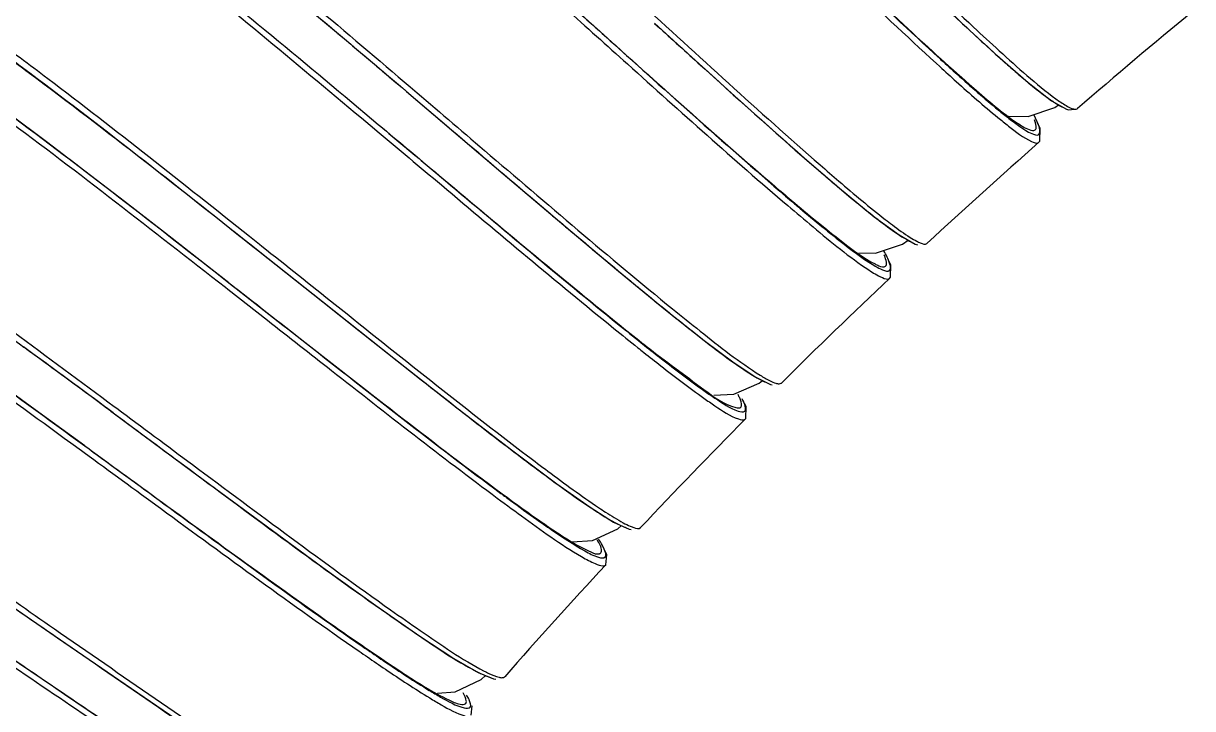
# Model space of a CAD drawing. Header units: millimetres. Extents: x 601 to 1195, y -13 to 407.
# Drawn here: x 970.55 to 985.53, y 297.9 to 306.69 of the extents above; entities that cross this region are included whole.
import ezdxf

# ---------------------------------------------------------------- set-up
doc = ezdxf.new("R2010")
doc.units = ezdxf.units.MM
doc.header["$LTSCALE"] = 0.1

msp = doc.modelspace()

# ---------------------------------------------------------------- linework, layer by layer
at = {"color": 7, "linetype": 'Continuous'}
for p, q in [((982.4533, 306.8011), (982.9988, 306.2973)), ((982.2891, 306.2354), (982.3045, 306.2212)), ((982.9988, 306.2973), (983.4214, 305.9283)), ((982.2418, 306.176), (982.2887, 306.1331)), ((983.4214, 305.9283), (983.7199, 305.6956)), ((975.4584, 305.8154), (975.4893, 305.7892)), ((975.4893, 305.7892), (976.6983, 304.7594)), ((975.4894, 305.7891), (975.9734, 305.377)), ((975.5073, 305.8713), (975.5374, 305.8457)), ((983.4219, 305.4921), (983.7604, 305.6069)), ((983.7604, 305.6069), (983.8111, 305.6432)), ((974.8844, 305.4741), (975.0509, 305.3344)), ((983.1702, 305.4992), (983.4219, 305.4921)), ((983.5745, 305.3403), (983.4953, 305.5169)), ((983.9362, 305.5779), (984.0501, 305.5925)), ((984.0501, 305.5925), (984.0519, 305.5939)), ((975.0509, 305.3344), (975.0842, 305.3065)), ((975.0986, 305.3912), (975.1317, 305.3635)), ((983.5714, 305.177), (983.5745, 305.3403)), ((983.5547, 305.1598), (983.5714, 305.177)), ((983.5547, 305.1598), (983.5585, 305.1626)), ((980.6505, 304.8787), (980.7071, 304.8295)), ((980.7071, 304.8295), (980.7435, 304.7979)), ((977.0467, 304.4633), (977.2983, 304.2499)), ((981.4489, 304.2091), (981.7669, 303.9744)), ((973.4475, 303.9599), (973.5787, 303.8554)), ((973.5787, 303.8554), (973.6073, 303.8326)), ((981.4675, 303.7395), (981.8133, 303.8573)), ((981.8133, 303.8573), (981.8835, 303.9096)), ((981.8682, 303.9145), (981.9026, 303.8966)), ((981.9026, 303.8966), (981.9305, 303.8838)), ((982.1249, 303.866), (982.1266, 303.8675)), ((973.561, 303.7747), (974.3822, 303.1218)), ((973.5627, 303.7734), (974.3879, 303.1173)), ((981.253, 303.7457), (981.4675, 303.7395)), ((981.6601, 303.5931), (981.6239, 303.6682)), ((978.1761, 303.5117), (978.7782, 303.0159)), ((981.659, 303.4322), (981.6601, 303.5931)), ((973.1855, 303.3625), (973.218, 303.337)), ((981.6452, 303.4173), (981.659, 303.4322)), ((981.6452, 303.4173), (981.6483, 303.4199)), ((973.1399, 303.304), (973.1731, 303.278)), ((973.1731, 303.278), (973.6797, 302.8808)), ((974.3822, 303.1218), (975.2987, 302.3941)), ((974.3879, 303.1173), (974.8483, 302.7513)), ((978.4668, 302.5921), (978.508, 302.5594)), ((979.655, 302.3357), (979.9319, 302.1512)), ((979.6502, 301.9353), (979.9754, 302.0745)), ((979.9754, 302.0745), (980.0176, 302.1096)), ((980.2593, 302.0755), (980.2611, 302.0771)), ((975.8335, 301.9722), (976.0255, 301.8216)), ((979.3948, 301.9226), (979.6502, 301.9353)), ((979.8082, 301.7761), (979.7644, 301.863)), ((971.3419, 301.2704), (970.7046, 301.7347)), ((971.6726, 301.7178), (971.7052, 301.6936)), ((971.7176, 301.7768), (971.7496, 301.753)), ((979.8046, 301.621), (979.8082, 301.7761)), ((979.7962, 301.6119), (979.8046, 301.621)), ((979.7962, 301.6119), (979.7982, 301.6136)), ((971.1632, 301.3091), (971.2984, 301.2103)), ((971.3419, 301.2704), (971.3422, 301.2702)), ((971.3422, 301.2702), (971.3774, 301.2445)), ((971.2984, 301.2103), (971.3338, 301.1845)), ((977.8102, 300.4844), (978.1112, 300.2956)), ((978.1651, 300.2075), (978.2125, 300.2493)), ((978.1968, 300.2539), (978.2355, 300.237)), ((978.4555, 300.2232), (978.4571, 300.2247)), ((977.5799, 300.0409), (977.8401, 300.0596)), ((977.8401, 300.0596), (978.1651, 300.2075)), ((978.0267, 299.8739), (977.963, 300.0107)), ((978.0112, 299.7468), (978.0267, 299.8739)), ((976.0657, 298.5474), (976.3755, 298.368)), ((976.0846, 298.121), (976.4139, 298.2763)), ((976.4139, 298.2763), (976.4708, 298.3291)), ((976.7157, 298.3111), (976.7171, 298.3126)), ((975.8555, 298.1017), (976.0846, 298.121)), ((976.2871, 297.82), (976.3012, 297.9381))]:
    msp.add_line(p, q, dxfattribs=at)
for points in [[(978.634, 306.6896), (978.9765, 306.3775), (979.7531, 305.6746), (980.4347, 305.0673)], [(973.1855, 303.3625), (972.8739, 303.6063), (972.362, 304.0057), (971.8493, 304.4034), (971.3426, 304.7933), (970.8488, 305.1691), (970.376, 305.5235), (969.932, 305.8496)], [(983.7199, 305.6956), (983.9111, 305.5859), (983.9362, 305.5779)], [(980.4347, 305.0673), (981.0042, 304.5743), (981.4489, 304.2091)], [(976.6983, 304.7594), (977.4765, 304.0991), (978.1761, 303.5117)], [(981.7669, 303.9744), (981.9747, 303.8588), (982.0016, 303.8502)], [(970.7046, 301.7347), (970.1599, 302.1295), (969.6193, 302.5183), (969.0909, 302.8944), (968.5831, 303.2506), (968.1053, 303.5791)], [(978.7782, 303.0159), (979.2724, 302.6225), (979.655, 302.3357)], [(975.2987, 302.3941), (976.1215, 301.7464), (976.8196, 301.2069)], [(979.9319, 302.1512), (980.1196, 302.0601), (980.1434, 302.0541)], [(971.7052, 301.6936), (972.7099, 300.9488), (973.5979, 300.2919), (974.3866, 299.7139), (975.0656, 299.2254)], [(976.8196, 301.2069), (977.383, 300.7855), (977.8102, 300.4844)], [(978.1112, 300.2956), (978.31, 300.2047), (978.3364, 300.1984)], [(969.919, 299.5523), (970.9466, 298.8431), (971.8582, 298.2153), (972.6677, 297.6631), (973.3633, 297.1976)], [(975.0656, 299.2254), (975.6287, 298.8336), (976.0657, 298.5474)], [(976.3755, 298.368), (976.5752, 298.2865), (976.6029, 298.2814)]]:
    msp.add_lwpolyline(points, dxfattribs=at)
for centre, radius, start, end in [((1018.1257, 344.7802), 52.1048, 226.54762, 227.13187), ((1034.1562, 247.7852), 76.5003, 129.470261, 130.916305), ((995.799, 320.4773), 19.1024, 228.18364, 228.48832), ((985.2564, 307.9156), 2.6979, 233.90485, 234.16849), ((1034.1562, 247.7852), 76.5003, 131.407145, 132.853189), ((1004.8268, 332.6384), 36.8116, 229.13875, 229.27821), ((1006.1062, 334.7845), 39.7931, 229.33866, 229.7337), ((986.2875, 310.3661), 7.8301, 232.24931, 232.42424), ((980.8614, 303.4048), 0.7801, 23.07427, 23.9252), ((1022.6182, 356.8403), 69.4191, 230.337289, 230.495517), ((1034.1562, 247.7852), 76.5003, 133.343811, 134.789855), ((1010.6346, 342.2796), 50.5613, 230.47695, 231.01591), ((1010.4842, 342.615), 51.3295, 230.90661, 231.3467), ((1008.3058, 340.0131), 47.8613, 230.96484, 231.43168), ((1005.7757, 337.0424), 43.9554, 231.08968, 231.60114), ((1145.1644, 517.1116), 273.7844, 231.531728, 231.794598), ((800.2524, 70.3545), 287.9477, 53.464756, 53.74135), ((801.2109, 71.1675), 286.7239, 53.513834, 53.797647), ((1003.4065, 333.7804), 40.0094, 231.35987, 231.49719), ((999.6968, 329.3887), 34.1814, 231.61798, 231.74088), ((978.909, 301.5215), 0.895, 25.62995, 27.11256), ((979.1021, 301.6138), 0.681, 23.48486, 25.65422), ((1034.1562, 247.7852), 76.5003, 135.280477, 136.726521), ((1000.6009, 332.3756), 39.2048, 232.91841, 233.07416), ((998.0811, 329.023), 35.0109, 233.07434, 233.22908), ((993.5014, 323.4683), 28.3393, 233.5566, 234.23312), ((1034.1562, 247.7852), 76.5001, 137.216889, 138.662933), ((997.2067, 330.8421), 39.2005, 235.23236, 235.42278), ((996.1007, 329.3575), 37.2745, 235.32024, 235.45275), ((975.8496, 297.8235), 0.4556, 24.90905, 26.14377)]:
    msp.add_arc(centre, radius, start, end, dxfattribs=at)
for points, knots in [([(979.1248, 309.249), (979.3729, 309.0109), (980.2892, 308.1304), (981.2045, 307.2486), (981.8831, 306.6171)], [0, 0, 0, 0, 0.270544, 1, 1, 1, 1]), ([(979.1545, 309.2205), (979.4445, 308.9416), (980.484, 307.9411), (981.5211, 306.9376), (982.2891, 306.2354)], [0, 0, 0, 0, 0.2788152, 1, 1, 1, 1]), ([(980.0175, 309.2575), (980.2672, 309.0129), (981.1637, 308.1349), (982.0604, 307.2567), (982.722, 306.6386)], [0, 0, 0, 0, 0.2785017, 1, 1, 1, 1]), ([(979.1033, 309.1668), (979.3929, 308.8883), (980.434, 307.8861), (981.4729, 306.8812), (982.2418, 306.176)], [0, 0, 0, 0, 0.278065, 1, 1, 1, 1]), ([(972.1155, 308.5727), (972.3571, 308.3867), (973.4984, 307.479), (974.6104, 306.5355), (975.4894, 305.7891)], [0, 0, 0, 0, 0.2091453, 1, 1, 1, 1]), ([(972.3217, 308.5258), (972.5561, 308.3407), (973.6309, 307.4713), (974.6833, 306.5749), (975.5073, 305.8713)], [0, 0, 0, 0, 0.2160941, 1, 1, 1, 1]), ([(972.3043, 308.4335), (972.5364, 308.251), (973.6006, 307.3938), (974.6425, 306.5095), (975.4584, 305.8154)], [0, 0, 0, 0, 0.216094, 1, 1, 1, 1]), ([(971.57, 308.1741), (971.8075, 307.9931), (972.9281, 307.1125), (974.0213, 306.1978), (974.8844, 305.4741)], [0, 0, 0, 0, 0.2095723, 1, 1, 1, 1]), ([(971.6177, 308.2273), (971.8654, 308.0396), (973.0432, 307.1156), (974.1901, 306.1536), (975.0986, 305.3912)], [0, 0, 0, 0, 0.2076326, 1, 1, 1, 1]), ([(977.5318, 307.7946), (977.8286, 307.5233), (978.8986, 306.5441), (979.9663, 305.5621), (980.7559, 304.8725)], [0, 0, 0, 0, 0.277237, 1, 1, 1, 1]), ([(977.0791, 307.3541), (977.3628, 307.0997), (978.3912, 306.1764), (979.418, 305.2507), (980.1775, 304.5985)], [0, 0, 0, 0, 0.275663, 1, 1, 1, 1]), ([(977.11, 307.3264), (977.4147, 307.0525), (978.5028, 306.074), (979.5882, 305.092), (980.3905, 304.4089)], [0, 0, 0, 0, 0.2799577, 1, 1, 1, 1]), ([(977.4962, 306.8793), (977.7604, 306.6415), (978.7037, 305.7931), (979.647, 304.9444), (980.3414, 304.3512)], [0, 0, 0, 0, 0.280179, 1, 1, 1, 1]), ([(978.6367, 306.6868), (978.8216, 306.5183), (979.489, 305.9114), (980.1586, 305.3067), (980.6505, 304.8787)], [0, 0, 0, 0, 0.277295, 1, 1, 1, 1]), ([(969.8748, 306.6079), (970.1317, 306.4265), (971.3798, 305.5073), (972.5936, 304.5429), (973.561, 303.7747)], [0, 0, 0, 0, 0.2029233, 1, 1, 1, 1]), ([(969.8775, 306.5968), (970.1327, 306.4181), (971.3813, 305.5032), (972.594, 304.5411), (973.5627, 303.7734)], [0, 0, 0, 0, 0.201336, 1, 1, 1, 1]), ([(970.156, 306.5101), (970.3943, 306.3366), (971.5053, 305.5044), (972.5923, 304.641), (973.4475, 303.9599)], [0, 0, 0, 0, 0.2123638, 1, 1, 1, 1]), ([(981.8831, 306.6171), (982.1602, 306.3592), (982.6158, 305.9454), (983.0849, 305.5423), (983.2823, 305.4096)], [0, 0, 0, 0, 0.6141438, 1, 1, 1, 1]), ([(982.678, 306.5914), (982.7755, 306.501), (982.9033, 306.3836), (983.0323, 306.2676), (983.0626, 306.2405)], [0, 0, 0, 0, 0.7661778, 1, 1, 1, 1]), ([(982.722, 306.6386), (982.8311, 306.5367), (983.1742, 306.2215), (983.52, 305.9063), (983.7762, 305.7198)], [0, 0, 0, 0, 0.3201301, 1, 1, 1, 1]), ([(982.3045, 306.2212), (982.374, 306.1578), (982.6149, 305.9396), (982.8589, 305.7246), (983.0376, 305.5783)], [0, 0, 0, 0, 0.2894365, 1, 1, 1, 1]), ([(969.5905, 306.0936), (969.845, 305.9143), (971.0604, 305.0264), (972.2458, 304.0985), (973.1855, 303.3625)], [0, 0, 0, 0, 0.2068706, 1, 1, 1, 1]), ([(982.2887, 306.1331), (982.359, 306.0688), (982.6027, 305.8477), (982.8496, 305.6299), (983.0304, 305.4816)], [0, 0, 0, 0, 0.289452, 1, 1, 1, 1]), ([(983.1385, 306.173), (983.19, 306.1274), (983.3622, 305.9771), (983.5377, 305.8298), (983.667, 305.7356)], [0, 0, 0, 0, 0.3006363, 1, 1, 1, 1]), ([(969.5537, 306.0325), (969.8095, 305.8511), (971.021, 304.9628), (972.2042, 304.0369), (973.1399, 303.304)], [0, 0, 0, 0, 0.2087421, 1, 1, 1, 1]), ([(975.5374, 305.8457), (975.8441, 305.5837), (976.9492, 304.6391), (978.0521, 303.6913), (978.8665, 303.0276)], [0, 0, 0, 0, 0.2774109, 1, 1, 1, 1]), ([(983.677, 305.7283), (983.6962, 305.7145), (983.7579, 305.6715), (983.8221, 305.6304), (983.87, 305.6108)], [0, 0, 0, 0, 0.3129181, 1, 1, 1, 1]), ([(983.7762, 305.7198), (983.7965, 305.705), (983.8611, 305.6599), (983.9282, 305.6163), (983.9785, 305.5969)], [0, 0, 0, 0, 0.3177468, 1, 1, 1, 1]), ([(983.0304, 305.4816), (983.0761, 305.4441), (983.2148, 305.3346), (983.3562, 305.2231), (983.4637, 305.1741)], [0, 0, 0, 0, 0.333463, 1, 1, 1, 1]), ([(983.0376, 305.5783), (983.0828, 305.5413), (983.22, 305.4333), (983.36, 305.3233), (983.4664, 305.2753)], [0, 0, 0, 0, 0.3333533, 1, 1, 1, 1]), ([(983.511, 305.3208), (983.5162, 305.3253), (983.5366, 305.3682), (983.5145, 305.4148), (983.5011, 305.4503)], [0, 0, 0, 0, 0.1529574, 1, 1, 1, 1]), ([(983.9785, 305.5969), (983.9924, 305.5916), (984.0156, 305.5836), (984.0424, 305.5868), (984.0501, 305.5925)], [0, 0, 0, 0, 0.607096, 1, 1, 1, 1]), ([(975.0842, 305.3065), (975.3583, 305.0764), (976.3659, 304.2295), (977.3726, 303.3813), (978.1166, 302.7772)], [0, 0, 0, 0, 0.2719214, 1, 1, 1, 1]), ([(975.0986, 305.3912), (975.3772, 305.1579), (976.3965, 304.303), (977.4145, 303.4464), (978.1671, 302.8394)], [0, 0, 0, 0, 0.273181, 1, 1, 1, 1]), ([(975.1317, 305.3635), (975.4062, 305.133), (976.4133, 304.2867), (977.4194, 303.439), (978.1629, 302.8365)], [0, 0, 0, 0, 0.2725104, 1, 1, 1, 1]), ([(983.2823, 305.4096), (983.33, 305.3776), (983.3914, 305.336), (983.4911, 305.3037), (983.511, 305.3208)], [0, 0, 0, 0, 0.6861854, 1, 1, 1, 1]), ([(983.4664, 305.2753), (983.4945, 305.2627), (983.5769, 305.2311), (983.5733, 305.3168), (983.5666, 305.3431)], [0, 0, 0, 0, 0.5318834, 1, 1, 1, 1]), ([(980.7559, 304.8725), (980.8357, 304.8029), (981.1101, 304.5652), (981.3878, 304.3311), (981.5907, 304.173)], [0, 0, 0, 0, 0.291639, 1, 1, 1, 1]), ([(980.8114, 304.7394), (980.8756, 304.684), (981.1001, 304.4924), (981.3274, 304.3038), (981.4937, 304.1751)], [0, 0, 0, 0, 0.2873182, 1, 1, 1, 1]), ([(980.3863, 304.4204), (980.6026, 304.2373), (980.9505, 303.9541), (981.3107, 303.6777), (981.4596, 303.6027)], [0, 0, 0, 0, 0.6296758, 1, 1, 1, 1]), ([(980.3905, 304.4089), (980.4253, 304.3793), (980.5558, 304.2686), (980.6872, 304.1589), (980.7843, 304.0794)], [0, 0, 0, 0, 0.2666532, 1, 1, 1, 1]), ([(980.3414, 304.3512), (980.4491, 304.2592), (980.7876, 303.975), (981.1288, 303.6912), (981.3799, 303.5262)], [0, 0, 0, 0, 0.3204958, 1, 1, 1, 1]), ([(968.1748, 304.227), (968.3486, 304.1108), (969.1532, 303.5599), (969.9429, 302.9875), (970.5612, 302.5353)], [0, 0, 0, 0, 0.2144512, 1, 1, 1, 1]), ([(968.3955, 304.1857), (968.6402, 304.0175), (969.7589, 303.2303), (970.858, 302.4156), (971.7176, 301.7768)], [0, 0, 0, 0, 0.2170224, 1, 1, 1, 1]), ([(977.2983, 304.2499), (977.387, 304.1748), (977.7233, 303.8904), (978.0607, 303.6072), (978.3102, 303.4004)], [0, 0, 0, 0, 0.2640119, 1, 1, 1, 1]), ([(981.5126, 304.1604), (981.5479, 304.1333), (981.6631, 304.0467), (981.781, 303.9627), (981.8682, 303.9145)], [0, 0, 0, 0, 0.308829, 1, 1, 1, 1]), ([(981.5907, 304.173), (981.6212, 304.1493), (981.7251, 304.0696), (981.8313, 303.9925), (981.9095, 303.9433)], [0, 0, 0, 0, 0.2951381, 1, 1, 1, 1]), ([(980.7843, 304.0794), (980.8435, 304.031), (981.038, 303.8743), (981.2358, 303.7208), (981.3809, 303.6259)], [0, 0, 0, 0, 0.3057813, 1, 1, 1, 1]), ([(967.6368, 303.8063), (967.8886, 303.64), (969.0786, 302.8283), (970.2432, 301.9802), (971.1632, 301.3091)], [0, 0, 0, 0, 0.2094455, 1, 1, 1, 1]), ([(967.6814, 303.8622), (967.9409, 303.6918), (969.177, 302.8503), (970.3851, 301.9689), (971.3419, 301.2704)], [0, 0, 0, 0, 0.2076424, 1, 1, 1, 1]), ([(973.6073, 303.8326), (973.9201, 303.5833), (975.0492, 302.6823), (976.1763, 301.7784), (977.0074, 301.1457)], [0, 0, 0, 0, 0.2769144, 1, 1, 1, 1]), ([(981.9937, 303.8945), (982.0087, 303.8868), (982.0472, 303.8691), (982.1025, 303.8484), (982.1249, 303.866)], [0, 0, 0, 0, 0.372624, 1, 1, 1, 1]), ([(981.6462, 303.521), (981.6669, 303.5386), (981.641, 303.6496), (981.6026, 303.7164), (981.5727, 303.7701)], [0, 0, 0, 0, 0.3066338, 1, 1, 1, 1]), ([(981.3799, 303.5262), (981.4357, 303.4896), (981.5094, 303.4444), (981.62, 303.4), (981.6452, 303.4173)], [0, 0, 0, 0, 0.6856161, 1, 1, 1, 1]), ([(981.3809, 303.6259), (981.437, 303.5892), (981.5086, 303.5439), (981.6233, 303.5016), (981.6462, 303.521)], [0, 0, 0, 0, 0.6910326, 1, 1, 1, 1]), ([(981.4596, 303.6027), (981.4754, 303.5947), (981.5149, 303.5769), (981.5741, 303.5565), (981.5955, 303.5764)], [0, 0, 0, 0, 0.376697, 1, 1, 1, 1]), ([(981.5955, 303.5764), (981.6009, 303.5814), (981.6084, 303.5984), (981.6071, 303.616), (981.6057, 303.6259)], [0, 0, 0, 0, 0.4210345, 1, 1, 1, 1]), ([(973.1855, 303.3625), (973.5095, 303.1092), (974.6649, 302.2055), (975.8175, 301.2976), (976.667, 300.6709)], [0, 0, 0, 0, 0.2803273, 1, 1, 1, 1]), ([(973.218, 303.337), (973.5382, 303.0862), (974.6834, 302.1885), (975.8264, 301.2872), (976.6684, 300.6625)], [0, 0, 0, 0, 0.2794991, 1, 1, 1, 1]), ([(978.8263, 302.9773), (978.9369, 302.8878), (979.2841, 302.612), (979.6339, 302.3365), (979.8904, 302.1786)], [0, 0, 0, 0, 0.3208321, 1, 1, 1, 1]), ([(978.8665, 303.0276), (978.9838, 302.9321), (979.3504, 302.6386), (979.7194, 302.3448), (979.9901, 302.1766)], [0, 0, 0, 0, 0.3219391, 1, 1, 1, 1]), ([(973.6797, 302.8808), (973.9528, 302.6666), (974.9292, 301.9012), (975.9059, 301.1358), (976.6226, 300.6021)], [0, 0, 0, 0, 0.279754, 1, 1, 1, 1]), ([(978.4985, 302.47), (978.5716, 302.4118), (978.8247, 302.2122), (979.0806, 302.0161), (979.2673, 301.8837)], [0, 0, 0, 0, 0.2899797, 1, 1, 1, 1]), ([(978.508, 302.5594), (978.5802, 302.5019), (978.8303, 302.3049), (979.0832, 302.1114), (979.2678, 301.9809)], [0, 0, 0, 0, 0.2899635, 1, 1, 1, 1]), ([(978.531, 302.5488), (978.7727, 302.3582), (979.143, 302.0923), (979.5251, 301.8002), (979.6767, 301.7624)], [0, 0, 0, 0, 0.6632392, 1, 1, 1, 1]), ([(979.8904, 302.1786), (979.9093, 302.1669), (979.9705, 302.1307), (980.0338, 302.0966), (980.0804, 302.0814)], [0, 0, 0, 0, 0.3117872, 1, 1, 1, 1]), ([(979.9901, 302.1766), (980.0101, 302.1642), (980.0739, 302.1261), (980.1402, 302.09), (980.1889, 302.0751)], [0, 0, 0, 0, 0.3162852, 1, 1, 1, 1]), ([(980.1889, 302.0751), (980.2028, 302.0709), (980.2261, 302.0647), (980.252, 302.0695), (980.2593, 302.0755)], [0, 0, 0, 0, 0.6052868, 1, 1, 1, 1]), ([(979.2673, 301.8837), (979.3145, 301.8502), (979.4568, 301.7536), (979.6019, 301.6544), (979.71, 301.616)], [0, 0, 0, 0, 0.3354955, 1, 1, 1, 1]), ([(979.2678, 301.9809), (979.3145, 301.9479), (979.4552, 301.8526), (979.5988, 301.7548), (979.7058, 301.7173)], [0, 0, 0, 0, 0.3353776, 1, 1, 1, 1]), ([(979.7403, 301.7681), (979.7448, 301.7727), (979.7616, 301.8121), (979.7403, 301.8539), (979.7267, 301.8852)], [0, 0, 0, 0, 0.1579804, 1, 1, 1, 1]), ([(979.7912, 301.8028), (979.7872, 301.8139), (979.7775, 301.8376), (979.7663, 301.8606), (979.76, 301.873)], [0, 0, 0, 0, 0.4597619, 1, 1, 1, 1]), ([(971.7496, 301.753), (972.0727, 301.5129), (973.2371, 300.6464), (974.3996, 299.7768), (975.2556, 299.1705)], [0, 0, 0, 0, 0.2773178, 1, 1, 1, 1]), ([(976.0255, 301.8216), (976.1091, 301.7562), (976.42, 301.5135), (976.7323, 301.2727), (976.9622, 301.0989)], [0, 0, 0, 0, 0.2690819, 1, 1, 1, 1]), ([(979.6767, 301.7624), (979.6894, 301.7592), (979.7111, 301.7548), (979.734, 301.7619), (979.7403, 301.7681)], [0, 0, 0, 0, 0.5972914, 1, 1, 1, 1]), ([(979.7058, 301.7173), (979.7334, 301.7076), (979.8197, 301.6892), (979.801, 301.7754), (979.7912, 301.8028)], [0, 0, 0, 0, 0.5007489, 1, 1, 1, 1]), ([(971.7054, 301.6934), (972.0305, 301.4528), (973.1973, 300.5879), (974.3621, 299.7196), (975.2195, 299.117)], [0, 0, 0, 0, 0.2784578, 1, 1, 1, 1]), ([(971.3422, 301.2702), (971.6254, 301.0639), (972.6684, 300.303), (973.7104, 299.5406), (974.4796, 298.9992)], [0, 0, 0, 0, 0.2714254, 1, 1, 1, 1]), ([(971.3338, 301.1845), (971.659, 300.947), (972.8276, 300.093), (973.9944, 299.2358), (974.8526, 298.64)], [0, 0, 0, 0, 0.2782237, 1, 1, 1, 1]), ([(971.3774, 301.2445), (971.7031, 301.0067), (972.87, 300.154), (974.0349, 299.2979), (974.8919, 298.7049)], [0, 0, 0, 0, 0.278992, 1, 1, 1, 1]), ([(977.0074, 301.1457), (977.0952, 301.0788), (977.3955, 300.8523), (977.699, 300.6296), (977.9196, 300.4813)], [0, 0, 0, 0, 0.293469, 1, 1, 1, 1]), ([(977.123, 300.978), (977.1891, 300.9286), (977.4195, 300.7579), (977.6526, 300.5905), (977.8225, 300.477)], [0, 0, 0, 0, 0.2876455, 1, 1, 1, 1]), ([(976.6684, 300.6625), (976.7093, 300.6322), (976.8617, 300.5195), (977.0151, 300.4082), (977.1282, 300.328)], [0, 0, 0, 0, 0.2684822, 1, 1, 1, 1]), ([(976.6226, 300.6021), (976.7409, 300.514), (977.1091, 300.2451), (977.4796, 299.9755), (977.7497, 299.8256)], [0, 0, 0, 0, 0.3230889, 1, 1, 1, 1]), ([(976.9374, 300.4737), (977.0037, 300.4259), (977.2251, 300.2688), (977.4497, 300.1152), (977.613, 300.0186)], [0, 0, 0, 0, 0.3010771, 1, 1, 1, 1]), ([(977.8225, 300.477), (977.8599, 300.4521), (977.9815, 300.3728), (978.1059, 300.2963), (978.1968, 300.2539)], [0, 0, 0, 0, 0.3092378, 1, 1, 1, 1]), ([(977.9196, 300.4813), (977.9496, 300.4611), (978.0526, 300.3931), (978.1575, 300.3276), (978.2343, 300.2863)], [0, 0, 0, 0, 0.2934319, 1, 1, 1, 1]), ([(977.1282, 300.328), (977.1896, 300.2845), (977.3908, 300.1443), (977.595, 300.0074), (977.7438, 299.9252)], [0, 0, 0, 0, 0.3070884, 1, 1, 1, 1]), ([(978.2355, 300.237), (978.241, 300.2348), (978.2516, 300.2307), (978.2623, 300.227), (978.2675, 300.2254)], [0, 0, 0, 0, 0.5209621, 1, 1, 1, 1]), ([(978.3257, 300.2414), (978.3409, 300.2349), (978.3796, 300.2204), (978.4349, 300.2045), (978.4555, 300.2232)], [0, 0, 0, 0, 0.3717147, 1, 1, 1, 1]), ([(977.9472, 299.8986), (977.9528, 299.9049), (977.9683, 299.9683), (977.9267, 300.0238), (977.9008, 300.0693)], [0, 0, 0, 0, 0.1385496, 1, 1, 1, 1]), ([(978.0038, 299.8493), (978.0198, 299.8699), (977.9892, 299.9655), (977.9505, 300.0281), (977.9206, 300.0752)], [0, 0, 0, 0, 0.3187878, 1, 1, 1, 1]), ([(977.613, 300.0186), (977.6796, 299.9792), (977.7766, 299.9286), (977.8957, 299.8779), (977.9325, 299.8896)], [0, 0, 0, 0, 0.6669925, 1, 1, 1, 1]), ([(977.7438, 299.9252), (977.8003, 299.894), (977.869, 299.8542), (977.9866, 299.8272), (978.0038, 299.8493)], [0, 0, 0, 0, 0.6974138, 1, 1, 1, 1]), ([(977.7497, 299.8256), (977.806, 299.7943), (977.8765, 299.7552), (977.9913, 299.725), (978.0105, 299.746)], [0, 0, 0, 0, 0.693495, 1, 1, 1, 1]), ([(977.9325, 299.8896), (977.9353, 299.8905), (977.9407, 299.8928), (977.9453, 299.8966), (977.9472, 299.8986)], [0, 0, 0, 0, 0.5182861, 1, 1, 1, 1]), ([(969.9612, 299.6133), (970.2911, 299.385), (971.481, 298.5606), (972.6691, 297.733), (973.5429, 297.1571)], [0, 0, 0, 0, 0.2771125, 1, 1, 1, 1]), ([(969.9194, 299.552), (970.2504, 299.3239), (971.4401, 298.5029), (972.6279, 297.6784), (973.5013, 297.1072)], [0, 0, 0, 0, 0.2780827, 1, 1, 1, 1]), ([(975.2556, 299.1705), (975.382, 299.081), (975.7741, 298.8087), (976.1682, 298.5351), (976.4544, 298.3856)], [0, 0, 0, 0, 0.3241601, 1, 1, 1, 1]), ([(969.5655, 299.0306), (969.8542, 298.8344), (970.92, 298.1092), (971.985, 297.3827), (972.7704, 296.866)], [0, 0, 0, 0, 0.2707797, 1, 1, 1, 1]), ([(969.5705, 299.1169), (969.8913, 298.8994), (971.0505, 298.1125), (972.208, 297.3228), (973.0596, 296.7734)], [0, 0, 0, 0, 0.2766613, 1, 1, 1, 1]), ([(969.6063, 299.0926), (969.8919, 298.8985), (970.9461, 298.1812), (971.9996, 297.4626), (972.7766, 296.9518)], [0, 0, 0, 0, 0.2707636, 1, 1, 1, 1]), ([(975.2195, 299.117), (975.3387, 299.0333), (975.7099, 298.7776), (976.0835, 298.5213), (976.3547, 298.3809)], [0, 0, 0, 0, 0.3230715, 1, 1, 1, 1]), ([(974.4796, 298.9992), (974.7853, 298.7841), (975.2835, 298.4433), (975.7936, 298.1138), (976.0022, 298.0151)], [0, 0, 0, 0, 0.6182624, 1, 1, 1, 1]), ([(974.9598, 298.5659), (975.036, 298.5133), (975.2991, 298.3337), (975.5648, 298.1578), (975.7578, 298.0405)], [0, 0, 0, 0, 0.2908188, 1, 1, 1, 1]), ([(974.9628, 298.656), (975.0382, 298.6041), (975.2981, 298.4268), (975.5607, 298.2533), (975.7515, 298.1376)], [0, 0, 0, 0, 0.2908018, 1, 1, 1, 1]), ([(976.3547, 298.3809), (976.3727, 298.3716), (976.4314, 298.3424), (976.492, 298.3156), (976.5359, 298.3044)], [0, 0, 0, 0, 0.309116, 1, 1, 1, 1]), ([(976.4544, 298.3856), (976.4738, 298.3754), (976.5359, 298.3444), (976.6001, 298.3155), (976.6466, 298.305)], [0, 0, 0, 0, 0.3148898, 1, 1, 1, 1]), ([(976.6466, 298.305), (976.6606, 298.3018), (976.684, 298.2975), (976.709, 298.3044), (976.7157, 298.3111)], [0, 0, 0, 0, 0.6048179, 1, 1, 1, 1]), ([(975.7515, 298.1376), (975.7996, 298.1084), (975.943, 298.0259), (976.0896, 297.9397), (976.1964, 297.9135)], [0, 0, 0, 0, 0.3385553, 1, 1, 1, 1]), ([(975.7578, 298.0405), (975.8065, 298.0109), (975.9515, 297.9271), (976.0996, 297.8397), (976.2075, 297.8127)], [0, 0, 0, 0, 0.3386853, 1, 1, 1, 1]), ([(976.0022, 298.0151), (976.0487, 297.9931), (976.1096, 297.9636), (976.2023, 297.9511), (976.218, 297.9692)], [0, 0, 0, 0, 0.6816017, 1, 1, 1, 1]), ([(976.2249, 297.9832), (976.2266, 297.9901), (976.2256, 298.0345), (976.203, 298.074), (976.1852, 298.1057)], [0, 0, 0, 0, 0.1638787, 1, 1, 1, 1]), ([(976.1964, 297.9135), (976.2228, 297.9071), (976.309, 297.9046), (976.2759, 297.9872), (976.2628, 298.0154)], [0, 0, 0, 0, 0.4658789, 1, 1, 1, 1]), ([(976.218, 297.9692), (976.2196, 297.9711), (976.2225, 297.9756), (976.2243, 297.9806), (976.2249, 297.9832)], [0, 0, 0, 0, 0.4844188, 1, 1, 1, 1]), ([(976.2585, 298.0242), (976.2545, 298.0326), (976.2453, 298.0499), (976.2355, 298.0669), (976.2302, 298.0758)], [0, 0, 0, 0, 0.4716668, 1, 1, 1, 1])]:
    msp.add_open_spline(points, degree=3, knots=knots, dxfattribs=at)
for points in [[(975.9734, 305.377), (976.331, 305.0723), (976.6885, 304.7674), (977.0467, 304.4633)], [(983.5666, 305.3431), (983.5597, 305.3706), (983.5493, 305.3973), (983.5382, 305.4234)], [(983.4637, 305.1741), (983.4916, 305.1613), (983.5285, 305.1436), (983.5547, 305.1598)], [(981.9095, 303.9433), (981.937, 303.926), (981.9649, 303.9094), (981.9937, 303.8945)], [(981.6057, 303.6259), (981.6016, 303.6552), (981.5907, 303.6833), (981.5791, 303.7106)], [(979.71, 301.616), (979.7371, 301.6064), (979.7742, 301.5934), (979.7963, 301.6118)], [(978.2343, 300.2863), (978.2642, 300.2702), (978.2945, 300.2548), (978.3257, 300.2414)]]:
    msp.add_open_spline(points, degree=3, dxfattribs=at)

doc.saveas('drawing.dxf')
